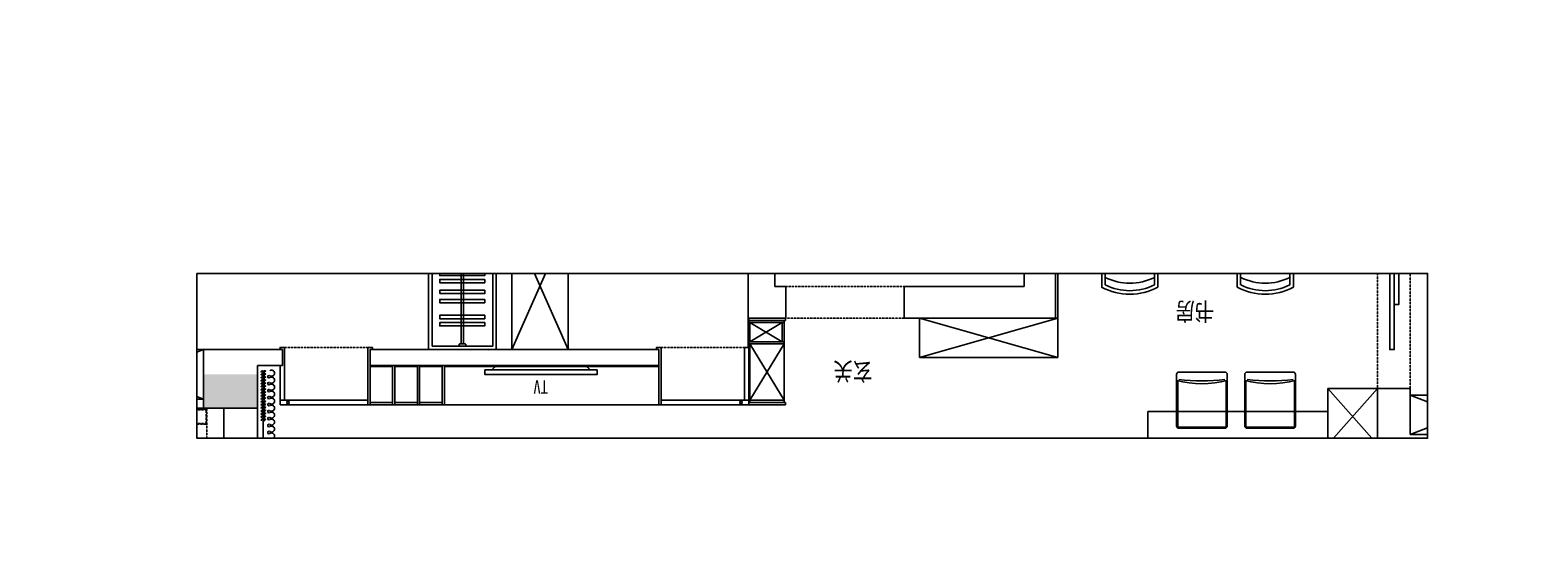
# Model space of a CAD drawing. Header units: millimetres. Extents: x 84840 to 206424, y -288515 to -124389.
# Drawn here: x 114082 to 127282, y -169768 to -165138 of the extents above; entities that cross this region are included whole.
import ezdxf
from ezdxf.lldxf.tags import DXFTag
from ezdxf.xclip import XClip

# ---------------------------------------------------------------- set-up
doc = ezdxf.new("R2010")
doc.units = ezdxf.units.MM
doc.header["$XCLIPFRAME"] = 0
doc.linetypes.add('DASHED2', pattern=[0.375, 0.25, -0.125])
doc.linetypes.add('HIDDEN', pattern=[0.375, 0.25, -0.125])
for name, color, linetype in [('C-门套', 16, 'Continuous'), ('P-原墙线', 7, 'Continuous'), ('P-固定家具1(到顶)', 3, 'Continuous'), ('P-完成面尺寸', 44, 'Continuous'), ('P-文字', 3, 'Continuous'), ('P-新墙线', 4, 'Continuous'), ('P-活动家具', 3, 'Continuous'), ('P-门', 1, 'Continuous')]:
    doc.layers.add(name, color=color, linetype=linetype)
doc.styles.add('H1', font='SimSun.ttf')
tags = doc.linetypes.add('ACAD_ISO03W100', pattern=[30, 12, -18]).pattern_tags.tags
tags[6:7] = [DXFTag(74, 4), DXFTag(75, 0), DXFTag(340, '0'), DXFTag(46, 1.0), DXFTag(50, 0.0), DXFTag(44, 0.0), DXFTag(45, 0.0)]
tags[4:5] = [DXFTag(74, 4), DXFTag(75, 0), DXFTag(340, '0'), DXFTag(46, 1.0), DXFTag(50, 0.0), DXFTag(44, 0.0), DXFTag(45, 0.0)]

# ---------------------------------------------------------------- blocks, each defined once
blk = doc.blocks.new('A$C0BB32EA6')
at = {"color": 250}
blk.add_arc((224, 2013), 1591, 262.6127, 277.3873, dxfattribs=at)
at = {"layer": 'P-活动家具'}
for p, q in [((0, 480), (0, 118)), ((430, 500), (20, 500)), ((450, 118), (450, 480)), ((0, 118), (0, 20)), ((20, 0), (430, 0)), ((450, 20), (450, 118))]:
    blk.add_line(p, q, dxfattribs=at)
at = {"layer": 'P-活动家具', "color": 250}
for p, q in [((10, 422), (10, 20)), ((440, 20), (440, 422)), ((20, 10), (430, 10))]:
    blk.add_line(p, q, dxfattribs=at)
at = {"layer": 'P-活动家具'}
for centre, radius, start, end in [((20, 480), 20, 90, 180), ((225, 1334), 937, 256.11, 283.89), ((430, 480), 20, 0, 90), ((20, 20), 20, 180, 270), ((430, 20), 20, 270, 0)]:
    blk.add_arc(centre, radius, start, end, dxfattribs=at)
at = {"layer": 'P-活动家具', "color": 250}
for centre, start, end in [((20, 20), 180, 270), ((430, 20), 270, 0)]:
    blk.add_arc(centre, 10, start, end, dxfattribs=at)
blk = doc.blocks.new('A$C323B2213')
at = {"layer": 'P-活动家具'}
blk.add_lwpolyline([(0, 1150), (0, 350), (1600, 350), (1600, 1150)], close=True, dxfattribs=at)
blk.add_blockref('A$C0BB32EA6', (256, 1000), dxfattribs=at)
at = {"layer": 'P-活动家具', "xscale": -1}
blk.add_blockref('A$C0BB32EA6', (1312, 1000), dxfattribs=at)
at = {"layer": 'P-活动家具', "xscale": -1, "rotation": 180}
blk.add_blockref('A$C0BB32EA6', (256, 500), dxfattribs=at)
at = {"layer": 'P-活动家具', "rotation": 180}
blk.add_blockref('A$C0BB32EA6', (1312, 500), dxfattribs=at)
blk = doc.blocks.new('A$C674F3EA9')
at = {"color": 252, "linetype": 'ACAD_ISO03W100'}
blk.add_lwpolyline([(484, 444), (484, 517, 0.414214), (453, 548), (47, 548, 0.414214), (16, 517), (16, 444)], format="xyb", dxfattribs=at)
for points in [[(0, 373), (0, 444), (31, 444)], [(31, 373), (31, 444)], [(469, 373), (469, 444)], [(500, 373), (500, 444), (469, 444)]]:
    blk.add_lwpolyline(points, dxfattribs=at)
for points in [[(0, 64), (0, 373)], [(31, 83), (31, 373)], [(469, 83), (469, 373)], [(500, 64), (500, 373)]]:
    blk.add_lwpolyline(points)
for centre, radius, start, end in [((250, 589, 0), 490, 243.5091, 296.4909), ((250, 522, 0), 522, 241.3642, 298.6358), ((250, 522, 0), 490, 243.5091, 296.4909)]:
    blk.add_arc(centre, radius, start, end)
blk = doc.blocks.new('A$C6DFF2702')
for p, q in [((0, 40), (1000, 40)), ((63, 40), (105, 0)), ((937, 40), (895, 0))]:
    blk.add_line(p, q)
for points in [[(0, 40), (0, 80), (1000, 80), (1000, 40)], [(895, 0), (105, 0)]]:
    blk.add_lwpolyline(points)
blk = doc.blocks.new('A$C435F4F1D')
at = {"layer": 'P-活动家具', "xscale": -1}
blk.add_blockref('A$C6DFF2702', (1000, 0), dxfattribs=at)
at = {"layer": 'P-文字', "style": 'H1', "width": 0.8}
blk.add_text('TV', height=120, dxfattribs=at).set_placement((437, 133))
blk = doc.blocks.new('A$C3A1E34E2')
at = {"color": 0, "linetype": 'ByBlock'}
for p, q in [((657, 37, 0), (1001, 37, 0)), ((899, 122), (1232, 122))]:
    blk.add_line(p, q, dxfattribs=at)
for centre, start, end in [((1017, 69, 0), 206.8177, 243.0269), ((1017, 5, 0), 116.9731, 153.1823)]:
    blk.add_arc(centre, 36.1, start, end, dxfattribs=at)
for centre, major_axis, start_param, end_param in [((48, 140), (-27.4, 27.4), -0.785341, 1.400999), ((48, 140), (-27.4, 27.4), 3.311504, 5.497844), ((93, 108), (-11, 11), 0.169911, 4.542591), ((137, 140), (27.4, 27.4), 0.785455, 2.971795), ((137, 140), (27.4, 27.4), 4.8823, 7.06864), ((181, 108), (11, 11), 1.740708, 6.113388), ((226, 140), (-27.4, 27.4), -0.785341, 1.400999), ((226, 140), (27.4, 27.4), 4.8823, 7.06864), ((270, 108), (-11, 11), 0.169911, 4.542591), ((314, 140), (27.4, 27.4), 0.785341, 2.971681), ((314, 140), (27.4, 27.4), 4.882187, 7.068527), ((359, 108), (11, 11), 1.740594, 6.113274), ((403, 140), (27.4, 27.4), 0.785341, 2.971681), ((403, 140), (27.4, 27.4), 4.882187, 7.068527), ((447, 108), (-11, 11), 0.169798, 2.356194), ((447, 108), (11, 11), 3.927048, 6.113388), ((492, 140), (-27.4, 27.4), -0.785341, 1.400999), ((492, 140), (-27.4, 27.4), 3.311504, 5.497844), ((536, 108), (-11, 11), 0.169911, 4.542591), ((580, 140), (27.4, 27.4), 0.785455, 2.971795), ((580, 140), (27.4, 27.4), 4.8823, 7.06864), ((625, 108), (11, 11), 1.740708, 6.113388), ((669, 140), (-27.4, 27.4), -0.785341, 1.400999), ((669, 140), (27.4, 27.4), 4.8823, 7.06864), ((713, 108), (-11, 11), 0.169911, 4.542591), ((758, 140), (27.4, 27.4), 0.785341, 2.971681), ((758, 140), (27.4, 27.4), 4.882187, 7.068527), ((802, 108), (11, 11), 1.740594, 6.113274), ((846, 140), (27.4, 27.4), 0.785341, 2.971681), ((846, 140), (27.4, 27.4), 4.882187, 7.068527), ((891, 108), (-11, 11), 0.169798, 2.356194), ((1280, 181), (46.9, 46.9), 2.824252, 3.456222), ((1280, 63), (-46.9, 46.9), -0.314629, 0.31734)]:
    blk.add_ellipse(centre, major_axis=major_axis, ratio=1, start_param=start_param, end_param=end_param, dxfattribs=at)
at = {"color": 0, "extrusion": (0, 0, -1)}
for centre, start_param, end_param in [((15, 37, 0), 1.716714, 4.546394), ((34, 37, 0), -1.424879, 1.716714), ((53, 37, 0), 1.716714, 4.858306), ((72, 37, 0), -1.424879, 1.716714), ((91, 37, 0), 1.716714, 4.858306), ((111, 37, 0), -1.424879, 1.716714), ((130, 37, 0), 1.716714, 4.858306), ((149, 37, 0), -1.424879, 1.716714), ((168, 37, 0), 1.716714, 4.858306), ((187, 37, 0), -1.424879, 1.716714), ((206, 37, 0), 1.716714, 4.858306), ((226, 37, 0), -1.424879, 1.716714), ((245, 37, 0), 1.716714, 4.858306), ((264, 37, 0), -1.424879, 1.716714), ((283, 37, 0), 1.716714, 4.858306), ((302, 37, 0), -1.424879, 1.716714), ((322, 37, 0), 1.716714, 4.858306), ((341, 37, 0), -1.424879, 1.716714), ((360, 37, 0), 1.716714, 4.858306), ((379, 37, 0), -1.424879, 1.716714), ((398, 37, 0), 1.716714, 4.858306), ((418, 37, 0), -1.424879, 1.716714), ((437, 37, 0), 1.716714, 4.858306), ((456, 37, 0), -1.424879, 1.716714), ((475, 37, 0), 1.716714, 4.858306), ((494, 37, 0), -1.424879, 1.716714), ((514, 37, 0), 1.716714, 4.858306), ((533, 37, 0), -1.424879, 1.716714), ((552, 37, 0), 1.716714, 4.858306), ((571, 37, 0), -1.424879, 1.716714), ((590, 37, 0), 1.716714, 4.858306), ((610, 37, 0), -1.424879, 1.716714), ((629, 37, 0), 1.716714, 4.858306), ((648, 37, 0), -1.424879, 1.716714)]:
    blk.add_ellipse(centre, major_axis=(-16.5, 28.6), ratio=0.254545, start_param=start_param, end_param=end_param, dxfattribs=at)
at = {"color": 0, "linetype": 'ByBlock', "extrusion": (0, 0, -1)}
blk.add_ellipse((891, 108), major_axis=(13.9, 8.4), ratio=0.942431, start_param=-0.491972, end_param=2.091434, dxfattribs=at)
blk = doc.blocks.new('A$C2BA7324C')
at = {"layer": 'P-活动家具', "color": 8, "linetype": 'DASHED2'}
for p, q in [((0, 586), (552, 586)), ((5, 581), (547, 581)), ((5, 460), (5, 581)), ((547, 581), (547, 460)), ((552, 0), (552, 586)), ((0, 455), (552, 455)), ((5, 460), (547, 460))]:
    blk.add_line(p, q, dxfattribs=at)
blk.add_lwpolyline([(0, 586), (0, 0), (552, 0), (552, 586)], close=True, dxfattribs=at)
blk = doc.blocks.new('0000000000000000000222')
at = {"layer": 'P-原墙线'}
h = blk.add_hatch(color=8, dxfattribs=at)
h.paths.add_polyline_path([(247193, 40794), (246713, 40794), (246713, 40494), (247193, 40494)])
h.paths.add_polyline_path([(248738, 40794), (248358, 40794), (248358, 40494), (248488, 40494), (248738, 40494)])
at = {"layer": 'C-门套', "linetype": 'HIDDEN', "elevation": 117}
for points in [[(242388, 40724), (243128, 40724), (243128, 40254), (242388, 40254)], [(245733, 40724), (246473, 40724), (246473, 40254), (245733, 40254)]]:
    blk.add_lwpolyline(points, close=True, dxfattribs=at)
at = {"layer": 'C-门套', "linetype": 'HIDDEN'}
for points in [[(236473, 39159), (236763, 39159), (236763, 40619), (236473, 40619)], [(240968, 39994), (242018, 39994), (242018, 39714), (240968, 39714)]]:
    blk.add_lwpolyline(points, close=True, dxfattribs=at)
at = {"layer": 'P-原墙线'}
for p, q in [((246713, 42059), (246713, 40494)), ((247013, 42059), (247013, 40794)), ((236763, 40619), (236763, 41119)), ((236473, 41029), (235538, 41029)), ((236473, 40619), (236473, 41029)), ((246713, 40794), (247193, 40794)), ((247193, 40794), (247193, 40494)), ((236763, 40619), (236473, 40619)), ((240273, 39994), (239623, 39994)), ((239623, 39994), (239623, 38809)), ((240968, 39994), (240273, 39994)), ((240968, 39994), (240968, 39714)), ((242118, 39994), (242018, 39994)), ((242018, 39994), (242018, 39714)), ((242118, 39994), (242353, 39994)), ((242353, 39994), (242353, 39424)), ((240968, 39714), (239903, 39714)), ((239903, 39714), (239903, 38529)), ((242018, 39714), (242118, 39714)), ((242118, 39714), (242118, 38364))]:
    blk.add_line(p, q, dxfattribs=at)
at = {"layer": 'P-固定家具1(到顶)'}
for p, q in [((236763, 41119), (236763, 40619)), ((237203, 40619), (237203, 41119)), ((242348, 40764), (242023, 40764)), ((242023, 40744), (242023, 40764)), ((242348, 40744), (242023, 40744)), ((242033, 40744), (242033, 40014)), ((242348, 39994), (242348, 40764)), ((245713, 40764), (243148, 40764)), ((248358, 40714), (247193, 40714)), ((247193, 40714), (247193, 40274)), ((236763, 40619), (237203, 40619)), ((239603, 39994), (239603, 40344)), ((239603, 40344), (240832, 40344)), ((240832, 40344), (240832, 39994)), ((243953, 40274), (243953, 39144)), ((244593, 40274), (245193, 40274)), ((245193, 40274), (245193, 37429)), ((247193, 40274), (248358, 40274)), ((242353, 39994), (242353, 40254)), ((242023, 40014), (242348, 40014)), ((242023, 39994), (242023, 40014)), ((240832, 39994), (239603, 39994)), ((242023, 39994), (242348, 39994))]:
    blk.add_line(p, q, dxfattribs=at)
at = {"layer": 'P-固定家具1(到顶)', "color": 252}
for p, q in [((237203, 40619), (236763, 41119)), ((237203, 41119), (236763, 40619)), ((235538, 40679), (236473, 41029)), ((236473, 40679), (235538, 41029)), ((242348, 40724), (242033, 40724)), ((242033, 40224), (242338, 40724)), ((242033, 40724), (242338, 40224)), ((242338, 40744), (242338, 40224)), ((245053, 40764), (245053, 40414)), ((245073, 40764), (245073, 40414)), ((245273, 40744), (245073, 40744)), ((245273, 40764), (245273, 40414)), ((245293, 40764), (245293, 40414)), ((245493, 40744), (245293, 40744)), ((245493, 40764), (245493, 40414)), ((245513, 40764), (245513, 40414)), ((245713, 40744), (245513, 40744)), ((247193, 40274), (248358, 40714)), ((248358, 40274), (247193, 40714)), ((245053, 40424, 0), (243148, 40424, -1)), ((245273, 40424, 0), (245073, 40424, 0)), ((245493, 40424, 0), (245293, 40424, 0)), ((245713, 40424), (245513, 40424, 0)), ((240832, 39994), (239603, 40344)), ((239603, 39994), (240832, 40344)), ((243953, 39144), (244453, 40274)), ((243953, 40274), (244453, 39144)), ((244658, 40284), (244658, 40284)), ((242348, 40224), (242033, 40224)), ((242348, 40204), (242033, 40204)), ((242053, 40204), (242053, 40034)), ((242053, 40034), (242338, 40204)), ((242338, 40034), (242053, 40204)), ((242338, 40204), (242338, 40034)), ((244658, 40244), (244623, 40244)), ((244623, 40244), (244623, 38864)), ((245163, 40244), (244658, 40244)), ((244883, 40224), (244883, 38884)), ((244903, 40224), (244903, 38884)), ((245163, 38864), (245163, 40244)), ((242033, 40034), (242348, 40034))]:
    blk.add_line(p, q, dxfattribs=at)
at = {"layer": 'P-固定家具1(到顶)'}
for points in [[(236473, 41029), (235538, 41029), (235538, 40679), (236473, 40679)], [(242388, 40724), (242348, 40724), (242348, 40254), (242388, 40254)]]:
    blk.add_lwpolyline(points, close=True, dxfattribs=at)
for points in [[(243128, 40764), (243128, 40274), (243128, 40254), (243168, 40254), (243168, 40274), (243148, 40274), (243148, 40764), (243128, 40764)], [(245733, 40764), (245733, 40254), (245733, 40254), (245693, 40254), (245693, 40274), (245713, 40274), (245713, 40764), (245733, 40764)], [(246513, 40724), (246473, 40724), (246473, 40254), (246473, 40254), (246513, 40254), (246513, 40274), (246493, 40274), (246493, 40414), (246513, 40414), (246513, 40724)], [(239603, 40049), (239603, 38809)]]:
    blk.add_lwpolyline(points, dxfattribs=at)
at = {"layer": 'P-固定家具1(到顶)', "color": 252}
blk.add_lwpolyline([(244863, 40244), (244863, 40229, 0.414214), (244868, 40224), (244918, 40224, 0.414214), (244923, 40229), (244923, 40244)], format="xyb", close=True, dxfattribs=at)
for points in [[(244695, 40033), (245095, 40033), (245095, 40063), (244695, 40063)], [(244695, 39969), (245095, 39969), (245095, 39999), (244695, 39999)], [(244693, 39744), (245093, 39744), (245093, 39774), (244693, 39774)], [(244695, 39828), (245095, 39828), (245095, 39858), (244695, 39858)], [(244695, 39650), (245095, 39650), (245095, 39680), (244695, 39680)], [(244695, 39586), (245095, 39586), (245095, 39616), (244695, 39616)]]:
    blk.add_lwpolyline(points, close=True, dxfattribs=at)
at = {"layer": 'P-新墙线', "linetype": 'ByBlock', "ltscale": 3}
for p, q in [((247193, 40794), (248358, 40794)), ((247193, 40714), (248358, 40714)), ((246713, 40494), (246713, 40414)), ((247193, 40494), (247193, 40274))]:
    blk.add_line(p, q, dxfattribs=at)
at = {"layer": 'P-新墙线'}
for p, q in [((245713, 40414), (243148, 40414, -1)), ((243148, 40414), (243148, 40274)), ((245713, 40274), (245713, 40414)), ((246713, 40414, -4), (246493, 40414)), ((246493, 40274), (246493, 40414)), ((243148, 40274, -1), (245713, 40274)), ((244453, 40274), (244453, 38594)), ((244593, 40274), (244593, 38594)), ((246493, 40274), (247193, 40274))]:
    blk.add_line(p, q, dxfattribs=at)
blk.add_lwpolyline([(245053, 40452), (245053, 40452)], dxfattribs=at)
at = {"layer": 'P-活动家具', "color": 2}
blk.add_lwpolyline([(247013, 41394), (248558, 41394), (248558, 40794), (247013, 40794)], close=True, dxfattribs=at)
at = {"layer": 'P-门'}
for points in [[(242348, 40764), (243128, 40764), (243128, 40724), (242348, 40724)], [(246513, 40764), (245733, 40764), (245733, 40724), (246513, 40724)], [(236613, 39559), (236653, 39559), (236653, 40274), (236613, 40274)], [(236573, 39159), (236613, 39159), (236613, 39874), (236573, 39874)]]:
    blk.add_lwpolyline(points, close=True, dxfattribs=at)
for centre in [(242418, 40744), (246443, 40744)]:
    blk.add_circle(centre, 11.2, dxfattribs=at)
at = {"layer": 'P-活动家具', "rotation": 180}
for name, p in [('A$C323B2213', (238803, 41974)), ('A$C674F3EA9', (238009, 39782, 0)), ('A$C674F3EA9', (239213, 39782, 0))]:
    blk.add_blockref(name, p, dxfattribs=at)
at = {"layer": 'P-活动家具', "color": 252, "xscale": 0.7000000000116415, "yscale": 0.7000000000116415, "zscale": 0.7000000000000002, "rotation": 90}
blk.add_blockref('A$C3A1E34E2', (246688, 40450, 4), dxfattribs=at)
at = {"layer": 'P-活动家具', "color": 252, "xscale": -1, "rotation": 180}
blk.add_blockref('A$C2BA7324C', (247164, 41391), dxfattribs=at)
at = {"layer": 'P-活动家具'}
blk.add_blockref('A$C435F4F1D', (243695, 40414), dxfattribs=at)
at = {"layer": 'P-文字', "style": 'H1', "width": 0.8}
for s, p in [('玄关', (241249, 40386)), ('书房', (238211, 39854))]:
    blk.add_text(s, height=160, dxfattribs=at).set_placement(p)

msp = doc.modelspace()

# ---------------------------------------------------------------- linework, layer by layer
msp.add_lwpolyline([(115566.9, -167305.8), (126501.5, -167305.8), (126501.5, -168771.6), (115566.9, -168771.6)], close=True)

# ---------------------------------------------------------------- block references
at = {"layer": 'P-完成面尺寸'}
ref = msp.add_blockref('0000000000000000000222', (362819.3, -127708.9), dxfattribs=dict(at, rotation=180))
XClip(ref).set_block_clipping_path([(236317.813295344, 39596.9759975696), (247252.3950778186, 41062.7617302057)])

doc.saveas('drawing.dxf')
